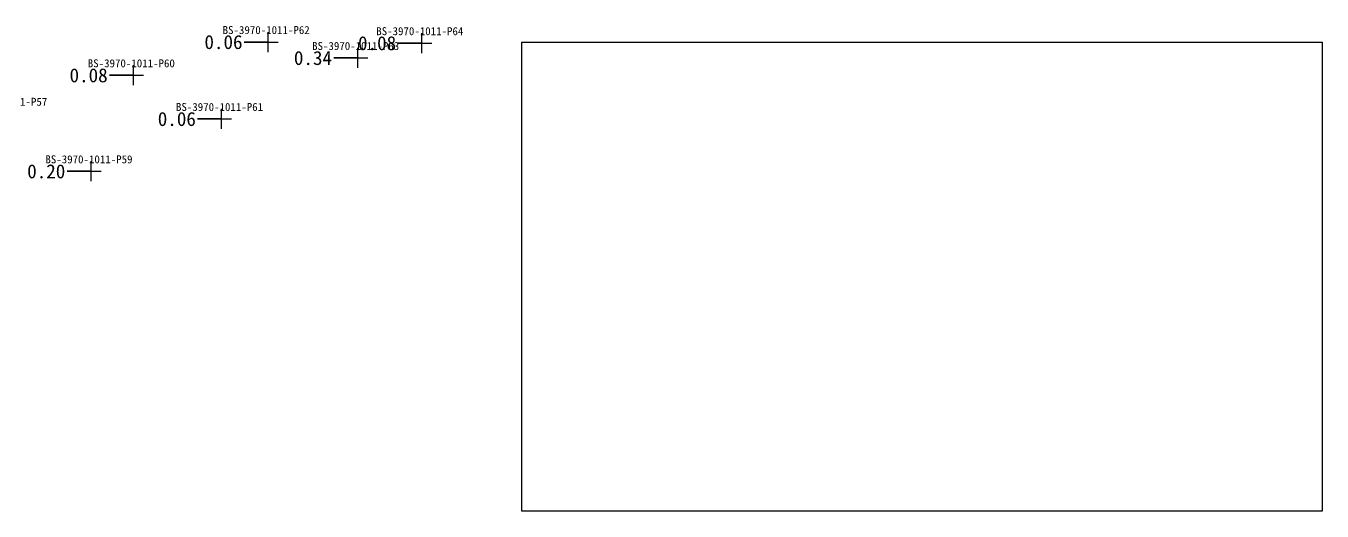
# Model space of a CAD drawing. Header units: metres. Extents: x 469759 to 469920, y 4349766 to 4349820.
# Drawn here: x 469855.4 to 469920.2, y 4349775.4 to 4349799.7 of the extents above; entities that cross this region are included whole.
import ezdxf

# ---------------------------------------------------------------- set-up
doc = ezdxf.new("R2010")
doc.units = ezdxf.units.M
doc.layers.add('点', color=7, linetype='Continuous')
doc.layers.add('钻孔', color=7, linetype='Continuous')
doc.styles.add('CN_TTF', font='simsunb.ttf')
picture_1 = doc.add_image_def('image1.png', size_in_pixel=(1052, 617))

msp = doc.modelspace()

# ---------------------------------------------------------------- linework, layer by layer
at = {"layer": '点', "color": 138, "true_color": 0x004c4c}
for p, q in [((469867.001, 4349798.902), (469868.001, 4349798.902)), ((469867.501, 4349798.402), (469867.501, 4349799.402)), ((469874.68, 4349798.845), (469875.68, 4349798.845)), ((469875.18, 4349798.345), (469875.18, 4349799.345)), ((469871.974, 4349797.604), (469871.974, 4349798.604)), ((469860.759, 4349796.738), (469860.759, 4349797.738)), ((469871.474, 4349798.104), (469872.474, 4349798.104)), ((469860.259, 4349797.238), (469861.259, 4349797.238)), ((469864.669, 4349795.054), (469865.669, 4349795.054)), ((469865.169, 4349794.554), (469865.169, 4349795.554)), ((469858.142, 4349792.436), (469859.142, 4349792.436)), ((469858.642, 4349791.936), (469858.642, 4349792.936))]:
    msp.add_line(p, q, dxfattribs=at)
at = {"layer": '钻孔', "color": 8, "lineweight": 35}
for p, q in [((469867.501, 4349798.902), (469866.301, 4349798.902)), ((469875.18, 4349798.845), (469873.98, 4349798.845)), ((469871.974, 4349798.104), (469870.774, 4349798.104)), ((469860.759, 4349797.238), (469859.559, 4349797.238)), ((469865.169, 4349795.054), (469863.969, 4349795.054)), ((469858.642, 4349792.436), (469857.442, 4349792.436))]:
    msp.add_line(p, q, dxfattribs=at)

# ---------------------------------------------------------------- texts
at = {"layer": '钻孔', "color": 138, "true_color": 0x004c4c, "style": 'CN_TTF'}
for s, p in [('BS-3970-1011-P62', (469865.221, 4349799.302)), ('BS-3970-1011-P64', (469872.9, 4349799.245)), ('BS-3970-1011-P63', (469869.694, 4349798.504)), ('BS-3970-1011-P60', (469858.479, 4349797.638)), ('BS-3970-1011-P57', (469852.103, 4349795.714)), ('BS-3970-1011-P61', (469862.889, 4349795.454)), ('BS-3970-1011-P59', (469856.362, 4349792.836))]:
    msp.add_text(s, height=0.4, dxfattribs=at).set_placement(p)
at = {"layer": '钻孔', "color": 8, "style": 'CN_TTF'}
for s, p in [('0.06', (469864.311, 4349798.552)), ('0.08', (469871.99, 4349798.495)), ('0.34', (469868.784, 4349797.754)), ('0.08', (469857.569, 4349796.888)), ('0.06', (469861.979, 4349794.704)), ('0.20', (469855.452, 4349792.086))]:
    msp.add_text(s, height=0.7, dxfattribs=at).set_placement(p)

# ---------------------------------------------------------------- pictures from other files: only their frames are drawn
image = msp.add_image(picture_1, insert=(469880.18, 4349775.442), size_in_units=(40, 23.46))

doc.saveas('drawing.dxf')
